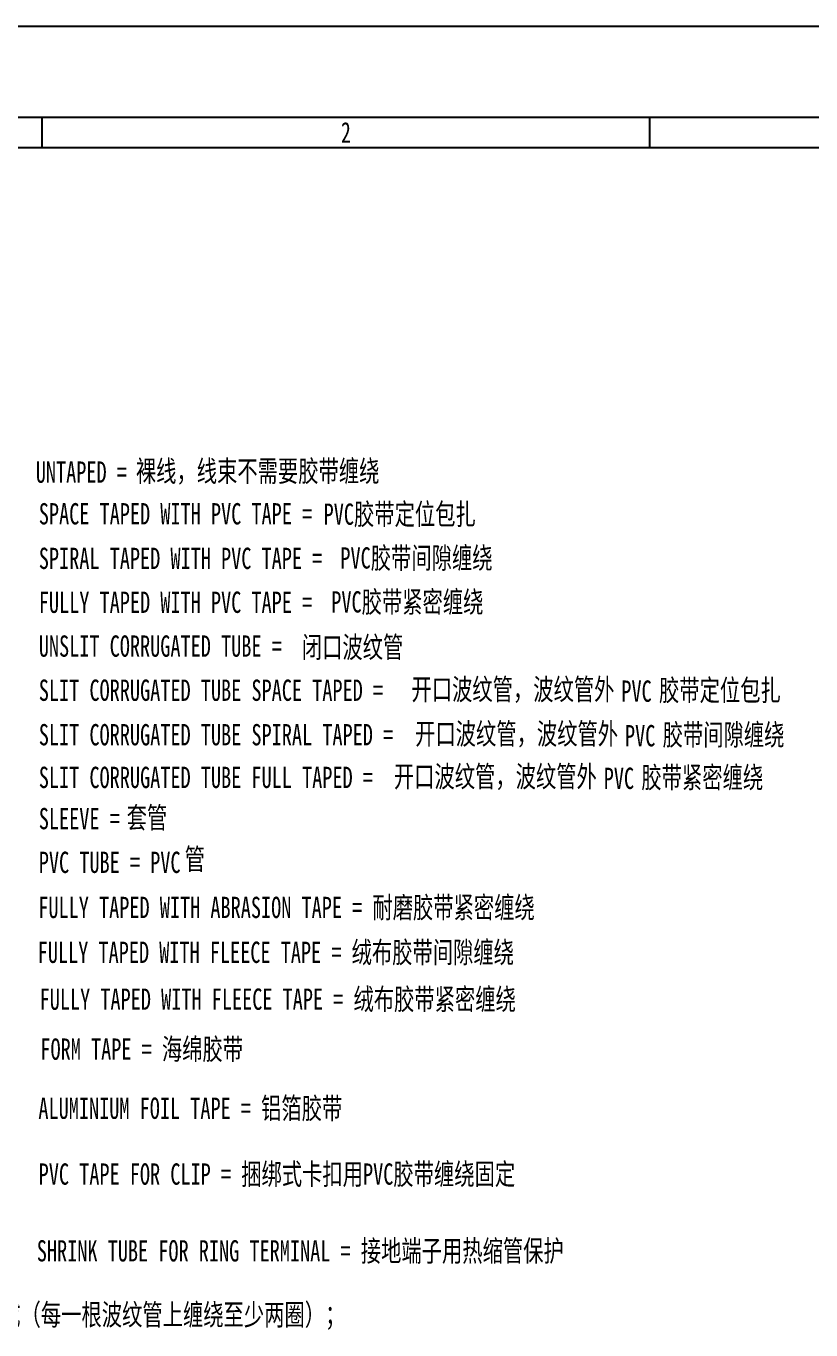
# Model space of a CAD drawing. Header units: inches. Extents: x 47316 to 59086, y 3141 to 11743.
# Drawn here: x 50380.3 to 50509.5, y 3704.6 to 3919.1 of the extents above; entities that cross this region are included whole.
import ezdxf

# ---------------------------------------------------------------- set-up
doc = ezdxf.new("R2010")
doc.units = ezdxf.units.IN
doc.header["$MEASUREMENT"] = 0
doc.styles.add('MtX_SimSun', font='')
doc.styles.get("Standard").update_dxf_attribs({"font": ''})
doc.styles.add('仿宋GB2312', font='仿宋_GB2312.ttf', dxfattribs={"height": 3.5})
doc.styles.get('MtX_SimSun').set_extended_font_data('SimSun')
doc.styles.get('Standard').set_extended_font_data('SimSun')

msp = doc.modelspace()

# ---------------------------------------------------------------- linework, layer by layer
at = {"color": 0, "lineweight": -3}
for p, q in [((50262.93, 3919.09), (51944.93, 3919.09)), ((50282.93, 3904.09), (51882.93, 3904.09)), ((50382.93, 3899.09), (50382.93, 3904.09)), ((50482.93, 3899.09), (50482.93, 3904.09)), ((50282.93, 3899.09), (51924.93, 3899.09))]:
    msp.add_line(p, q, dxfattribs=at)

# ---------------------------------------------------------------- texts
at = {"color": 0, "lineweight": -3, "width": 0.7}
for s, height, style, p in [('2', 3.4, 'MtX_SimSun', (50432.1, 3899.89)), ('裸线，线束不需要胶带缠绕', 3.5, '仿宋GB2312', (50398.33, 3844.14)), ('UNTAPED = ', 3.5, '仿宋GB2312', (50381.86, 3843.97)), ('SPACE TAPED WITH PVC TAPE = ', 3.5, '仿宋GB2312', (50382.36, 3837.11)), ('PVC胶带定位包扎', 3.5, '仿宋GB2312', (50429.24, 3837.05)), ('SPIRAL TAPED WITH PVC TAPE = ', 3.5, '仿宋GB2312', (50382.36, 3829.78)), ('PVC胶带间隙缠绕', 3.5, '仿宋GB2312', (50432, 3829.85)), ('PVC胶带紧密缠绕', 3.5, '仿宋GB2312', (50430.5, 3822.62)), ('FULLY TAPED WITH PVC TAPE = ', 3.5, '仿宋GB2312', (50382.36, 3822.56)), ('UNSLIT CORRUGATED TUBE = ', 3.5, '仿宋GB2312', (50382.36, 3815.35)), ('闭口波纹管', 3.5, '仿宋GB2312', (50425.65, 3815.17)), ('SLIT CORRUGATED TUBE SPACE TAPED = ', 3.5, '仿宋GB2312', (50382.36, 3808.09)), ('开口波纹管，波纹管外', 3.5, '仿宋GB2312', (50443.7, 3808.24)), ('PVC', 3.5, '仿宋GB2312', (50478.25, 3807.94)), ('胶带定位包扎', 3.5, '仿宋GB2312', (50484.45, 3808.09)), ('开口波纹管，波纹管外', 3.5, '仿宋GB2312', (50444.3, 3800.92)), ('胶带间隙缠绕', 3.5, '仿宋GB2312', (50485.05, 3800.77)), ('SLIT CORRUGATED TUBE SPIRAL TAPED = ', 3.5, '仿宋GB2312', (50382.36, 3800.77)), ('PVC', 3.5, '仿宋GB2312', (50478.85, 3800.61)), ('SLIT CORRUGATED TUBE FULL TAPED = ', 3.5, '仿宋GB2312', (50382.36, 3793.75)), ('开口波纹管，波纹管外', 3.5, '仿宋GB2312', (50440.8, 3793.9)), ('PVC', 3.5, '仿宋GB2312', (50475.35, 3793.6)), ('胶带紧密缠绕', 3.5, '仿宋GB2312', (50481.55, 3793.75)), ('SLEEVE = ', 3.5, '仿宋GB2312', (50382.36, 3786.97)), ('套管', 3.5, '仿宋GB2312', (50396.82, 3787.13)), ('管', 3.5, '仿宋GB2312', (50406.38, 3780.3)), ('PVC TUBE = PVC', 3.5, '仿宋GB2312', (50382.36, 3779.78)), ('FULLY TAPED WITH ABRASION TAPE = 耐磨胶带紧密缠绕', 3.5, '仿宋GB2312', (50382.27, 3772.36)), ('FULLY TAPED WITH FLEECE TAPE = 绒布胶带间隙缠绕', 3.5, '仿宋GB2312', (50382.18, 3764.98)), ('FULLY TAPED WITH FLEECE TAPE = 绒布胶带紧密缠绕', 3.5, '仿宋GB2312', (50382.49, 3757.27)), ('FORM TAPE = 海绵胶带', 3.5, '仿宋GB2312', (50382.62, 3749.05)), ('ALUMINIUM FOIL TAPE = 铝箔胶带', 3.5, '仿宋GB2312', (50382.29, 3739.33)), ('PVC TAPE FOR CLIP = 捆绑式卡扣用PVC胶带缠绕固定', 3.5, '仿宋GB2312', (50382.34, 3728.5)), ('SHRINK TUBE FOR RING TERMINAL = 接地端子用热缩管保护', 3.5, '仿宋GB2312', (50382.03, 3715.87))]:
    msp.add_text(s, height=height, dxfattribs=dict(at, style=style)).set_placement(p)
msp.add_text('、分支点用胶带缠绕固定，且应一次操作完成（每一根波纹管上缠绕至少两圈）；', height=3.5, dxfattribs=at).set_placement((50312.52, 3705.38))

doc.saveas('drawing.dxf')
